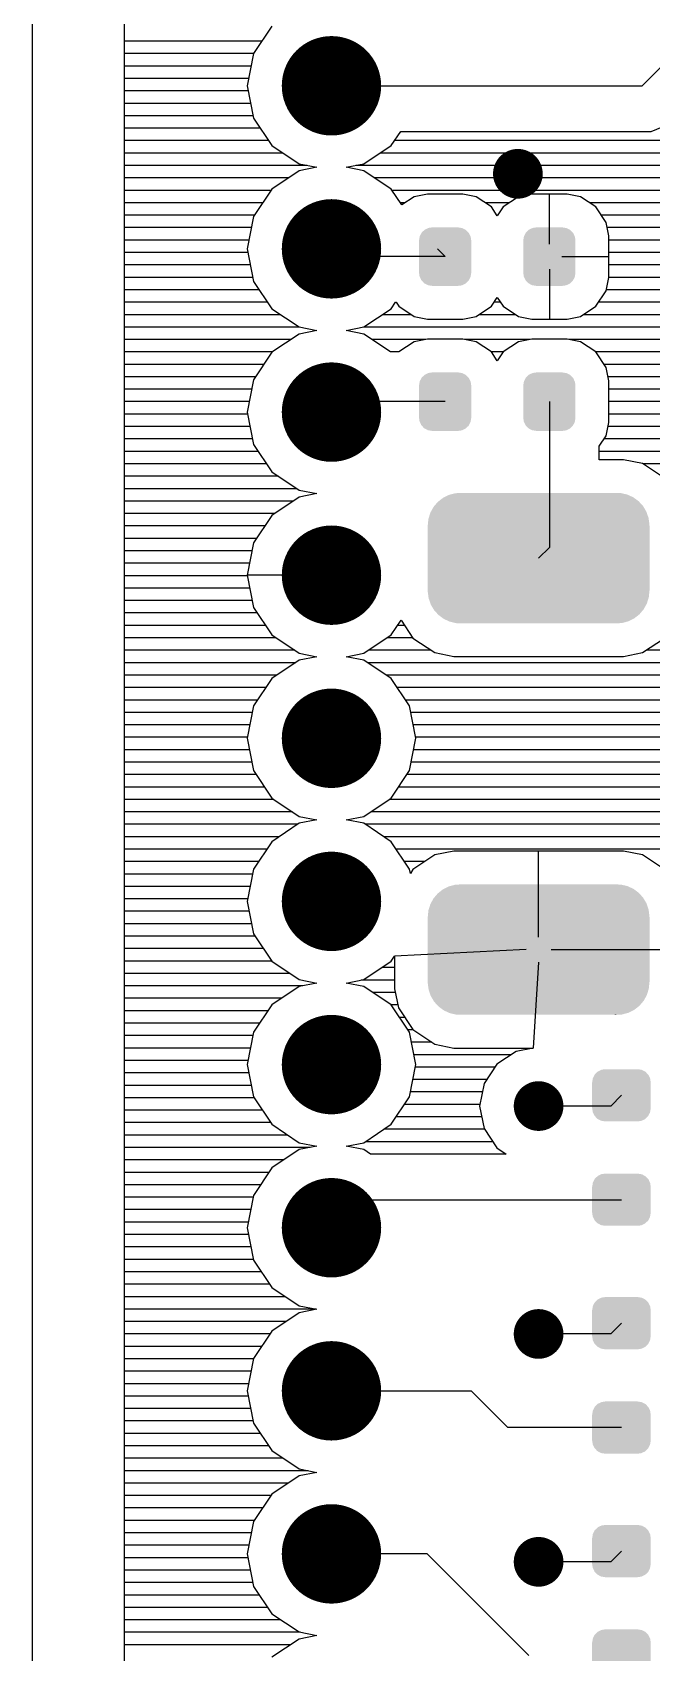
# Model space of a CAD drawing. Extents: x 295 to 953, y 10 to 290.
# Drawn here: x 522.5 to 543.4, y 192.8 to 247.4 of the extents above; entities that cross this region are included whole.
import ezdxf

# ---------------------------------------------------------------- set-up
doc = ezdxf.new("R2010")
doc.units = 0
doc.header["$LTSCALE"] = 5
doc.header["$MEASUREMENT"] = 0
doc.layers.get('0').update_dxf_attribs({"linetype": 'CONTINUOUS', "lineweight": 25})
doc.layers.add('DV-DPO-A6_BOT', color=7, linetype='CONTINUOUS')

msp = doc.modelspace()

# ---------------------------------------------------------------- linework, layer by layer
for points, const_width in [([(533.402, 245.614, -1), (531.726, 245.614, -1)], 1.676), ([(532.773, 245.614, -1), (532.354, 245.614, -1)], 0.419), ([(532.773, 245.614, -1), (532.354, 245.614, -1)], 0.419), ([(539.269, 242.647, -1), (538.431, 242.647, -1)], 0.838), ([(533.402, 240.116, -1), (531.726, 240.116, -1)], 1.676), ([(533.402, 234.612, -1), (531.726, 234.612, -1)], 1.676), ([(533.402, 229.113, -1), (531.726, 229.113, -1)], 1.676), ([(533.402, 223.614, -1), (531.726, 223.614, -1)], 1.676), ([(533.402, 218.116, -1), (531.726, 218.116, -1)], 1.676), ([(533.402, 212.612, -1), (531.726, 212.612, -1)], 1.676), ([(539.968, 211.215, -1), (539.13, 211.215, -1)], 0.838), ([(533.402, 207.113, -1), (531.726, 207.113, -1)], 1.676), ([(539.968, 203.531, -1), (539.13, 203.531, -1)], 0.838), ([(533.402, 201.614, -1), (531.726, 201.614, -1)], 1.676), ([(532.773, 201.614, -1), (532.354, 201.614, -1)], 0.419), ([(532.773, 201.614, -1), (532.354, 201.614, -1)], 0.419), ([(533.402, 196.116, -1), (531.726, 196.116, -1)], 1.676), ([(539.968, 195.848, -1), (539.13, 195.848, -1)], 0.838), ([(532.773, 196.116, -1), (532.354, 196.116, -1)], 0.419), ([(532.773, 196.116, -1), (532.354, 196.116, -1)], 0.419)]:
    msp.add_lwpolyline(points, format="xyb", close=True, dxfattribs=dict(const_width=const_width))
for points in [[(537.277, 240.404), (537.259, 240.526), (535.517, 240.404), (535.538, 240.526)], [(537.277, 240.401), (537.277, 240.404), (535.517, 240.401), (535.517, 240.404)], [(537.277, 239.305), (537.277, 240.401), (535.517, 239.305), (535.517, 240.401)], [(537.259, 240.526), (537.252, 240.541), (535.538, 240.526), (535.541, 240.541)], [(537.252, 240.541), (537.198, 240.652), (535.541, 240.541), (535.599, 240.652)], [(537.198, 240.652), (537.186, 240.664), (535.599, 240.652), (535.606, 240.664)], [(537.186, 240.664), (537.1, 240.752), (535.606, 240.664), (535.697, 240.752)], [(537.1, 240.752), (537.083, 240.761), (535.697, 240.752), (535.707, 240.761)], [(537.083, 240.761), (536.977, 240.816), (535.707, 240.761), (535.823, 240.816)], [(536.977, 240.816), (536.948, 240.821), (535.823, 240.816), (535.833, 240.821)], [(536.948, 240.821), (536.839, 240.839), (535.833, 240.821), (535.956, 240.839)], [(536.839, 240.839), (536.839, 240.842), (535.956, 240.839), (535.956, 240.842)], [(540.792, 240.404), (540.774, 240.526), (539.032, 240.404), (539.053, 240.526)], [(540.792, 240.401), (540.792, 240.404), (539.032, 240.401), (539.032, 240.404)], [(540.792, 239.305), (540.792, 240.401), (539.032, 239.305), (539.032, 240.401)], [(540.774, 240.526), (540.766, 240.541), (539.053, 240.526), (539.055, 240.541)], [(540.766, 240.541), (540.713, 240.652), (539.055, 240.541), (539.114, 240.652)], [(540.713, 240.652), (540.7, 240.664), (539.114, 240.652), (539.121, 240.664)], [(540.7, 240.664), (540.615, 240.752), (539.121, 240.664), (539.212, 240.752)], [(540.615, 240.752), (540.598, 240.761), (539.212, 240.752), (539.222, 240.761)], [(540.598, 240.761), (540.491, 240.816), (539.222, 240.761), (539.338, 240.816)], [(540.491, 240.816), (540.463, 240.821), (539.338, 240.816), (539.348, 240.821)], [(540.463, 240.821), (540.354, 240.839), (539.348, 240.821), (539.471, 240.839)], [(540.354, 240.839), (540.354, 240.842), (539.471, 240.839), (539.471, 240.842)], [(537.277, 239.303), (537.277, 239.305), (535.517, 239.303), (535.517, 239.305)], [(537.257, 239.18), (537.277, 239.303), (535.536, 239.18), (535.517, 239.303)], [(540.792, 239.303), (540.792, 239.305), (539.032, 239.303), (539.032, 239.305)], [(540.771, 239.18), (540.792, 239.303), (539.051, 239.18), (539.032, 239.303)], [(537.254, 239.165), (537.257, 239.18), (535.543, 239.165), (535.536, 239.18)], [(537.195, 239.054), (537.254, 239.165), (535.597, 239.054), (535.543, 239.165)], [(537.189, 239.042), (537.195, 239.054), (535.609, 239.042), (535.597, 239.054)], [(537.097, 238.954), (537.189, 239.042), (535.694, 238.954), (535.609, 239.042)], [(537.088, 238.945), (537.097, 238.954), (535.712, 238.945), (535.694, 238.954)], [(536.971, 238.89), (537.088, 238.945), (535.818, 238.89), (535.712, 238.945)], [(536.962, 238.885), (536.971, 238.89), (535.847, 238.885), (535.818, 238.89)], [(536.839, 238.868), (536.962, 238.885), (535.956, 238.868), (535.847, 238.885)], [(536.839, 238.864), (536.839, 238.868), (535.956, 238.864), (535.956, 238.868)], [(540.769, 239.165), (540.771, 239.18), (539.058, 239.165), (539.051, 239.18)], [(540.71, 239.054), (540.769, 239.165), (539.112, 239.054), (539.058, 239.165)], [(540.703, 239.042), (540.71, 239.054), (539.124, 239.042), (539.112, 239.054)], [(540.612, 238.954), (540.703, 239.042), (539.209, 238.954), (539.124, 239.042)], [(540.603, 238.945), (540.612, 238.954), (539.226, 238.945), (539.209, 238.954)], [(540.486, 238.89), (540.603, 238.945), (539.333, 238.89), (539.226, 238.945)], [(540.477, 238.885), (540.486, 238.89), (539.362, 238.885), (539.333, 238.89)], [(540.354, 238.868), (540.477, 238.885), (539.471, 238.868), (539.362, 238.885)], [(540.354, 238.864), (540.354, 238.868), (539.471, 238.864), (539.471, 238.868)], [(537.277, 235.514), (537.259, 235.637), (535.517, 235.514), (535.538, 235.637)], [(537.277, 235.511), (537.277, 235.514), (535.517, 235.511), (535.517, 235.514)], [(537.277, 234.416), (537.277, 235.511), (535.517, 234.416), (535.517, 235.511)], [(537.259, 235.637), (537.252, 235.652), (535.538, 235.637), (535.541, 235.652)], [(537.252, 235.652), (537.198, 235.762), (535.541, 235.652), (535.599, 235.762)], [(537.198, 235.762), (537.186, 235.775), (535.599, 235.762), (535.606, 235.775)], [(537.186, 235.775), (537.1, 235.862), (535.606, 235.775), (535.697, 235.862)], [(537.1, 235.862), (537.083, 235.871), (535.697, 235.862), (535.707, 235.871)], [(537.083, 235.871), (536.977, 235.927), (535.707, 235.871), (535.823, 235.927)], [(536.977, 235.927), (536.948, 235.931), (535.823, 235.927), (535.833, 235.931)], [(536.948, 235.931), (536.839, 235.949), (535.833, 235.931), (535.956, 235.949)], [(536.839, 235.949), (536.839, 235.953), (535.956, 235.949), (535.956, 235.953)], [(540.792, 235.514), (540.774, 235.637), (539.032, 235.514), (539.053, 235.637)], [(540.792, 235.511), (540.792, 235.514), (539.032, 235.511), (539.032, 235.514)], [(540.792, 234.416), (540.792, 235.511), (539.032, 234.416), (539.032, 235.511)], [(540.774, 235.637), (540.766, 235.652), (539.053, 235.637), (539.055, 235.652)], [(540.766, 235.652), (540.713, 235.762), (539.055, 235.652), (539.114, 235.762)], [(540.713, 235.762), (540.7, 235.775), (539.114, 235.762), (539.121, 235.775)], [(540.7, 235.775), (540.615, 235.862), (539.121, 235.775), (539.212, 235.862)], [(540.615, 235.862), (540.598, 235.871), (539.212, 235.862), (539.222, 235.871)], [(540.598, 235.871), (540.491, 235.927), (539.222, 235.871), (539.338, 235.927)], [(540.491, 235.927), (540.463, 235.931), (539.338, 235.927), (539.348, 235.931)], [(540.463, 235.931), (540.354, 235.949), (539.348, 235.931), (539.471, 235.949)], [(540.354, 235.949), (540.354, 235.953), (539.471, 235.949), (539.471, 235.953)], [(537.277, 234.413), (537.277, 234.416), (535.517, 234.413), (535.517, 234.416)], [(537.257, 234.29), (537.277, 234.413), (535.536, 234.29), (535.517, 234.413)], [(540.792, 234.413), (540.792, 234.416), (539.032, 234.413), (539.032, 234.416)], [(540.771, 234.29), (540.792, 234.413), (539.051, 234.29), (539.032, 234.413)], [(537.254, 234.276), (537.257, 234.29), (535.543, 234.276), (535.536, 234.29)], [(537.195, 234.165), (537.254, 234.276), (535.597, 234.165), (535.543, 234.276)], [(537.189, 234.152), (537.195, 234.165), (535.609, 234.152), (535.597, 234.165)], [(537.097, 234.065), (537.189, 234.152), (535.694, 234.065), (535.609, 234.152)], [(537.088, 234.056), (537.097, 234.065), (535.712, 234.056), (535.694, 234.065)], [(536.971, 234), (537.088, 234.056), (535.818, 234), (535.712, 234.056)], [(536.962, 233.996), (536.971, 234), (535.847, 233.996), (535.818, 234)], [(536.839, 233.978), (536.962, 233.996), (535.956, 233.978), (535.847, 233.996)], [(536.839, 233.975), (536.839, 233.978), (535.956, 233.975), (535.956, 233.978)], [(540.769, 234.276), (540.771, 234.29), (539.058, 234.276), (539.051, 234.29)], [(540.71, 234.165), (540.769, 234.276), (539.112, 234.165), (539.058, 234.276)], [(540.703, 234.152), (540.71, 234.165), (539.124, 234.152), (539.112, 234.165)], [(540.612, 234.065), (540.703, 234.152), (539.209, 234.065), (539.124, 234.152)], [(540.603, 234.056), (540.612, 234.065), (539.226, 234.056), (539.209, 234.065)], [(540.486, 234), (540.603, 234.056), (539.333, 234), (539.226, 234.056)], [(540.477, 233.996), (540.486, 234), (539.362, 233.996), (539.333, 234)], [(540.354, 233.978), (540.477, 233.996), (539.471, 233.978), (539.362, 233.996)], [(540.354, 233.975), (540.354, 233.978), (539.471, 233.975), (539.471, 233.978)], [(542.925, 231.606), (542.769, 231.72), (536.178, 231.606), (536.324, 231.72)], [(542.769, 231.72), (542.746, 231.737), (536.324, 231.72), (536.358, 231.737)], [(542.746, 231.737), (542.569, 231.819), (536.358, 231.737), (536.522, 231.819)], [(542.569, 231.819), (542.545, 231.83), (536.522, 231.819), (536.563, 231.83)], [(542.545, 231.83), (542.349, 231.876), (536.563, 231.83), (536.736, 231.876)], [(542.349, 231.876), (542.33, 231.881), (536.736, 231.876), (536.815, 231.881)], [(542.33, 231.881), (542.108, 231.887), (536.815, 231.881), (536.927, 231.887)], [(536.99, 231.887), (536.958, 231.889), (536.927, 231.887), (536.958, 231.889)], [(543.258, 231.041), (543.196, 231.221), (535.843, 231.041), (535.899, 231.221)], [(543.196, 231.221), (543.186, 231.251), (535.899, 231.221), (535.915, 231.251)], [(543.186, 231.251), (543.089, 231.415), (535.915, 231.251), (536.006, 231.415)], [(543.089, 231.415), (543.073, 231.442), (536.006, 231.415), (536.028, 231.442)], [(543.073, 231.442), (542.945, 231.584), (536.028, 231.442), (536.149, 231.584)], [(542.945, 231.584), (542.925, 231.606), (536.149, 231.584), (536.178, 231.606)], [(543.29, 228.59), (543.29, 230.787), (535.808, 228.59), (535.808, 230.787)], [(543.287, 230.789), (543.287, 230.822), (535.811, 230.789), (535.814, 230.822)], [(543.287, 230.787), (543.287, 230.789), (535.811, 230.787), (535.811, 230.789)], [(543.287, 230.822), (543.262, 231.01), (535.814, 230.822), (535.833, 231.01)], [(543.262, 231.01), (543.258, 231.041), (535.833, 231.01), (535.843, 231.041)], [(543.287, 228.588), (543.287, 228.59), (535.811, 228.588), (535.811, 228.59)], [(543.284, 228.556), (543.287, 228.588), (535.811, 228.556), (535.811, 228.588)], [(543.265, 228.367), (543.284, 228.556), (535.836, 228.367), (535.811, 228.556)], [(543.255, 228.336), (543.265, 228.367), (535.84, 228.336), (535.836, 228.367)], [(543.199, 228.156), (543.255, 228.336), (535.902, 228.156), (535.84, 228.336)], [(543.183, 228.126), (543.199, 228.156), (535.912, 228.126), (535.902, 228.156)], [(543.092, 227.962), (543.183, 228.126), (536.009, 227.962), (535.912, 228.126)], [(543.07, 227.936), (543.092, 227.962), (536.024, 227.936), (536.009, 227.962)], [(542.948, 227.793), (543.07, 227.936), (536.153, 227.793), (536.024, 227.936)], [(542.92, 227.771), (542.948, 227.793), (536.173, 227.771), (536.153, 227.793)], [(542.774, 227.657), (542.92, 227.771), (536.329, 227.657), (536.173, 227.771)], [(542.74, 227.64), (542.774, 227.657), (536.351, 227.64), (536.329, 227.657)], [(542.575, 227.558), (542.74, 227.64), (536.529, 227.558), (536.351, 227.64)], [(542.534, 227.547), (542.575, 227.558), (536.553, 227.547), (536.529, 227.558)], [(542.361, 227.501), (542.534, 227.547), (536.749, 227.501), (536.553, 227.547)], [(542.282, 227.496), (542.361, 227.501), (536.768, 227.496), (536.749, 227.501)], [(542.171, 227.49), (542.282, 227.496), (536.99, 227.49), (536.768, 227.496)], [(542.14, 227.488), (542.171, 227.49), (542.14, 227.488), (542.108, 227.49)], [(542.925, 218.407), (542.769, 218.522), (536.178, 218.407), (536.324, 218.522)], [(542.769, 218.522), (542.746, 218.538), (536.324, 218.522), (536.358, 218.538)], [(542.746, 218.538), (542.569, 218.62), (536.358, 218.538), (536.522, 218.62)], [(542.569, 218.62), (542.545, 218.631), (536.522, 218.62), (536.563, 218.631)], [(542.545, 218.631), (542.349, 218.677), (536.563, 218.631), (536.736, 218.677)], [(542.349, 218.677), (542.33, 218.682), (536.736, 218.677), (536.815, 218.682)], [(542.33, 218.682), (542.108, 218.689), (536.815, 218.682), (536.927, 218.689)], [(536.99, 218.689), (536.958, 218.69), (536.927, 218.689), (536.958, 218.69)], [(543.258, 217.842), (543.196, 218.022), (535.843, 217.842), (535.899, 218.022)], [(543.196, 218.022), (543.186, 218.052), (535.899, 218.022), (535.915, 218.052)], [(543.186, 218.052), (543.089, 218.216), (535.915, 218.052), (536.006, 218.216)], [(543.089, 218.216), (543.073, 218.243), (536.006, 218.216), (536.028, 218.243)], [(543.073, 218.243), (542.945, 218.385), (536.028, 218.243), (536.149, 218.385)], [(542.945, 218.385), (542.925, 218.407), (536.149, 218.385), (536.178, 218.407)], [(543.29, 215.392), (543.29, 217.588), (535.808, 215.392), (535.808, 217.588)], [(543.287, 217.591), (543.287, 217.623), (535.811, 217.591), (535.814, 217.623)], [(543.287, 217.588), (543.287, 217.591), (535.811, 217.588), (535.811, 217.591)], [(543.287, 217.623), (543.262, 217.811), (535.814, 217.623), (535.833, 217.811)], [(543.262, 217.811), (543.258, 217.842), (535.833, 217.811), (535.843, 217.842)], [(543.287, 215.389), (543.287, 215.392), (535.811, 215.389), (535.811, 215.392)], [(543.284, 215.357), (543.287, 215.389), (535.811, 215.357), (535.811, 215.389)], [(543.265, 215.168), (543.284, 215.357), (535.836, 215.168), (535.811, 215.357)], [(543.255, 215.137), (543.265, 215.168), (535.84, 215.137), (535.836, 215.168)], [(543.199, 214.957), (543.255, 215.137), (535.902, 214.957), (535.84, 215.137)], [(543.183, 214.927), (543.199, 214.957), (535.912, 214.927), (535.902, 214.957)], [(543.092, 214.763), (543.183, 214.927), (536.009, 214.763), (535.912, 214.927)], [(543.07, 214.737), (543.092, 214.763), (536.024, 214.737), (536.009, 214.763)], [(542.948, 214.594), (543.07, 214.737), (536.153, 214.594), (536.024, 214.737)], [(542.92, 214.572), (542.948, 214.594), (536.173, 214.572), (536.153, 214.594)], [(542.774, 214.458), (542.92, 214.572), (536.329, 214.458), (536.173, 214.572)], [(542.74, 214.441), (542.774, 214.458), (536.351, 214.441), (536.329, 214.458)], [(542.575, 214.359), (542.74, 214.441), (536.529, 214.359), (536.351, 214.441)], [(542.534, 214.348), (542.575, 214.359), (536.553, 214.348), (536.529, 214.359)], [(542.361, 214.302), (542.534, 214.348), (536.749, 214.302), (536.553, 214.348)], [(542.282, 214.297), (542.361, 214.302), (536.768, 214.297), (536.749, 214.302)], [(542.171, 214.291), (542.282, 214.297), (536.99, 214.291), (536.768, 214.297)], [(542.14, 214.289), (542.171, 214.291), (542.14, 214.289), (542.108, 214.291)], [(543.332, 211.136), (543.332, 212.019), (541.354, 211.136), (541.354, 212.019)], [(543.329, 212.019), (543.311, 212.143), (541.357, 212.019), (541.377, 212.143)], [(543.311, 212.143), (543.305, 212.157), (541.377, 212.143), (541.379, 212.157)], [(543.305, 212.157), (543.251, 212.269), (541.379, 212.157), (541.437, 212.269)], [(543.251, 212.269), (543.24, 212.281), (541.437, 212.269), (541.443, 212.281)], [(543.24, 212.281), (543.154, 212.37), (541.443, 212.281), (541.534, 212.37)], [(543.154, 212.37), (543.138, 212.378), (541.534, 212.37), (541.543, 212.378)], [(543.138, 212.378), (543.031, 212.435), (541.543, 212.378), (541.66, 212.435)], [(543.031, 212.435), (543.004, 212.439), (541.66, 212.435), (541.669, 212.439)], [(543.004, 212.439), (542.893, 212.458), (541.669, 212.439), (541.792, 212.458)], [(543.309, 211.013), (543.329, 211.136), (541.374, 211.013), (541.357, 211.136)], [(543.307, 210.999), (543.309, 211.013), (541.381, 210.999), (541.374, 211.013)], [(543.249, 210.887), (543.307, 210.999), (541.435, 210.887), (541.381, 210.999)], [(543.243, 210.875), (543.249, 210.887), (541.446, 210.875), (541.435, 210.887)], [(543.151, 210.786), (543.243, 210.875), (541.531, 210.786), (541.446, 210.875)], [(543.143, 210.777), (543.151, 210.786), (541.548, 210.777), (541.531, 210.786)], [(543.026, 210.721), (543.143, 210.777), (541.655, 210.721), (541.548, 210.777)], [(543.017, 210.716), (543.026, 210.721), (541.681, 210.716), (541.655, 210.721)], [(542.893, 210.698), (543.017, 210.716), (541.792, 210.698), (541.681, 210.716)], [(543.305, 208.637), (543.251, 208.749), (541.379, 208.637), (541.437, 208.749)], [(543.251, 208.749), (543.24, 208.761), (541.437, 208.749), (541.443, 208.761)], [(543.24, 208.761), (543.154, 208.849), (541.443, 208.761), (541.534, 208.849)], [(543.154, 208.849), (543.138, 208.858), (541.534, 208.849), (541.543, 208.858)], [(543.138, 208.858), (543.031, 208.914), (541.543, 208.858), (541.66, 208.914)], [(543.031, 208.914), (543.004, 208.919), (541.66, 208.914), (541.669, 208.919)], [(543.004, 208.919), (542.893, 208.937), (541.669, 208.919), (541.792, 208.937)], [(543.332, 207.616), (543.332, 208.499), (541.354, 207.616), (541.354, 208.499)], [(543.329, 208.499), (543.311, 208.623), (541.357, 208.499), (541.377, 208.623)], [(543.311, 208.623), (543.305, 208.637), (541.377, 208.623), (541.379, 208.637)], [(543.309, 207.492), (543.329, 207.616), (541.374, 207.492), (541.357, 207.616)], [(543.307, 207.478), (543.309, 207.492), (541.381, 207.478), (541.374, 207.492)], [(543.249, 207.366), (543.307, 207.478), (541.435, 207.366), (541.381, 207.478)], [(543.243, 207.354), (543.249, 207.366), (541.446, 207.354), (541.435, 207.366)], [(543.151, 207.266), (543.243, 207.354), (541.531, 207.266), (541.446, 207.354)], [(543.143, 207.257), (543.151, 207.266), (541.548, 207.257), (541.531, 207.266)], [(543.026, 207.2), (543.143, 207.257), (541.655, 207.2), (541.548, 207.257)], [(543.017, 207.196), (543.026, 207.2), (541.681, 207.196), (541.655, 207.2)], [(542.893, 207.177), (543.017, 207.196), (541.792, 207.177), (541.681, 207.196)], [(543.332, 203.453), (543.332, 204.336), (541.354, 203.453), (541.354, 204.336)], [(543.329, 204.336), (543.311, 204.46), (541.357, 204.336), (541.377, 204.46)], [(543.311, 204.46), (543.305, 204.474), (541.377, 204.46), (541.379, 204.474)], [(543.305, 204.474), (543.251, 204.586), (541.379, 204.474), (541.437, 204.586)], [(543.251, 204.586), (543.24, 204.597), (541.437, 204.586), (541.443, 204.597)], [(543.24, 204.597), (543.154, 204.686), (541.443, 204.597), (541.534, 204.686)], [(543.154, 204.686), (543.138, 204.695), (541.534, 204.686), (541.543, 204.695)], [(543.138, 204.695), (543.031, 204.751), (541.543, 204.695), (541.66, 204.751)], [(543.031, 204.751), (543.004, 204.756), (541.66, 204.751), (541.669, 204.756)], [(543.004, 204.756), (542.893, 204.774), (541.669, 204.756), (541.792, 204.774)], [(543.309, 203.329), (543.329, 203.453), (541.374, 203.329), (541.357, 203.453)], [(543.307, 203.315), (543.309, 203.329), (541.381, 203.315), (541.374, 203.329)], [(543.249, 203.203), (543.307, 203.315), (541.435, 203.203), (541.381, 203.315)], [(543.243, 203.191), (543.249, 203.203), (541.446, 203.191), (541.435, 203.203)], [(543.151, 203.102), (543.243, 203.191), (541.531, 203.102), (541.446, 203.191)], [(543.143, 203.094), (543.151, 203.102), (541.548, 203.094), (541.531, 203.102)], [(543.026, 203.037), (543.143, 203.094), (541.655, 203.037), (541.548, 203.094)], [(543.017, 203.033), (543.026, 203.037), (541.681, 203.033), (541.655, 203.037)], [(542.893, 203.014), (543.017, 203.033), (541.792, 203.014), (541.681, 203.033)], [(543.305, 200.953), (543.251, 201.065), (541.379, 200.953), (541.437, 201.065)], [(543.251, 201.065), (543.24, 201.077), (541.437, 201.065), (541.443, 201.077)], [(543.24, 201.077), (543.154, 201.166), (541.443, 201.077), (541.534, 201.166)], [(543.154, 201.166), (543.138, 201.174), (541.534, 201.166), (541.543, 201.174)], [(543.138, 201.174), (543.031, 201.231), (541.543, 201.174), (541.66, 201.231)], [(543.031, 201.231), (543.004, 201.235), (541.66, 201.231), (541.669, 201.235)], [(543.004, 201.235), (542.893, 201.254), (541.669, 201.235), (541.792, 201.254)], [(543.332, 199.932), (543.332, 200.815), (541.354, 199.932), (541.354, 200.815)], [(543.329, 200.815), (543.311, 200.939), (541.357, 200.815), (541.377, 200.939)], [(543.311, 200.939), (543.305, 200.953), (541.377, 200.939), (541.379, 200.953)], [(543.309, 199.809), (543.329, 199.932), (541.374, 199.809), (541.357, 199.932)], [(543.307, 199.795), (543.309, 199.809), (541.381, 199.795), (541.374, 199.809)], [(543.249, 199.683), (543.307, 199.795), (541.435, 199.683), (541.381, 199.795)], [(543.243, 199.671), (543.249, 199.683), (541.446, 199.671), (541.435, 199.683)], [(543.151, 199.582), (543.243, 199.671), (541.531, 199.582), (541.446, 199.671)], [(543.143, 199.573), (543.151, 199.582), (541.548, 199.573), (541.531, 199.582)], [(543.026, 199.517), (543.143, 199.573), (541.655, 199.517), (541.548, 199.573)], [(543.017, 199.512), (543.026, 199.517), (541.681, 199.512), (541.655, 199.517)], [(542.893, 199.494), (543.017, 199.512), (541.792, 199.494), (541.681, 199.512)], [(543.332, 195.769), (543.332, 196.652), (541.354, 195.769), (541.354, 196.652)], [(543.329, 196.652), (543.311, 196.776), (541.357, 196.652), (541.377, 196.776)], [(543.311, 196.776), (543.305, 196.79), (541.377, 196.776), (541.379, 196.79)], [(543.305, 196.79), (543.251, 196.902), (541.379, 196.79), (541.437, 196.902)], [(543.251, 196.902), (543.24, 196.914), (541.437, 196.902), (541.443, 196.914)], [(543.24, 196.914), (543.154, 197.003), (541.443, 196.914), (541.534, 197.003)], [(543.154, 197.003), (543.138, 197.011), (541.534, 197.003), (541.543, 197.011)], [(543.138, 197.011), (543.031, 197.068), (541.543, 197.011), (541.66, 197.068)], [(543.031, 197.068), (543.004, 197.072), (541.66, 197.068), (541.669, 197.072)], [(543.004, 197.072), (542.893, 197.091), (541.669, 197.072), (541.792, 197.091)], [(543.309, 195.646), (543.329, 195.769), (541.374, 195.646), (541.357, 195.769)], [(543.307, 195.632), (543.309, 195.646), (541.381, 195.632), (541.374, 195.646)], [(543.249, 195.52), (543.307, 195.632), (541.435, 195.52), (541.381, 195.632)], [(543.243, 195.508), (543.249, 195.52), (541.446, 195.508), (541.435, 195.52)], [(543.151, 195.419), (543.243, 195.508), (541.531, 195.419), (541.446, 195.508)], [(543.143, 195.41), (543.151, 195.419), (541.548, 195.41), (541.531, 195.419)], [(543.026, 195.354), (543.143, 195.41), (541.655, 195.354), (541.548, 195.41)], [(543.017, 195.349), (543.026, 195.354), (541.681, 195.349), (541.655, 195.354)], [(542.893, 195.331), (543.017, 195.349), (541.792, 195.331), (541.681, 195.349)], [(543.305, 193.27), (543.251, 193.382), (541.379, 193.27), (541.437, 193.382)], [(543.251, 193.382), (543.24, 193.394), (541.437, 193.382), (541.443, 193.394)], [(543.24, 193.394), (543.154, 193.482), (541.443, 193.394), (541.534, 193.482)], [(543.154, 193.482), (543.138, 193.491), (541.534, 193.482), (541.543, 193.491)], [(543.138, 193.491), (543.031, 193.547), (541.543, 193.491), (541.66, 193.547)], [(543.031, 193.547), (543.004, 193.552), (541.66, 193.547), (541.669, 193.552)], [(543.004, 193.552), (542.893, 193.57), (541.669, 193.552), (541.792, 193.57)], [(543.332, 192.249), (543.332, 193.132), (541.354, 192.249), (541.354, 193.132)], [(543.329, 193.132), (543.311, 193.256), (541.357, 193.132), (541.377, 193.256)], [(543.311, 193.256), (543.305, 193.27), (541.377, 193.256), (541.379, 193.27)]]:
    msp.add_solid(points)
at = {"layer": 'DV-DPO-A6_BOT'}
for p, q in [((522.478, 75.599), (522.478, 271.397)), ((525.579, 214.009), (525.584, 251.152)), ((543.041, 245.614), (546.534, 249.107)), ((530.552, 247.626), (529.938, 246.704)), ((530.211, 247.118), (525.584, 247.118)), ((529.932, 246.698), (525.584, 246.698)), ((529.938, 246.704), (529.72, 245.614)), ((529.848, 246.279), (525.584, 246.279)), ((529.77, 245.86), (525.584, 245.86)), ((529.753, 245.441), (525.584, 245.441)), ((529.72, 245.614), (529.938, 244.525)), ((532.564, 245.614), (543.041, 245.614)), ((532.569, 245.614), (532.564, 245.614)), ((529.837, 245.022), (525.584, 245.022)), ((529.921, 244.603), (525.584, 244.603)), ((530.161, 244.184), (525.584, 244.184)), ((529.938, 244.525), (530.552, 243.597)), ((543.349, 244.078), (543.913, 244.312)), ((530.44, 243.765), (525.584, 243.765)), ((534.581, 243.597), (534.9, 244.078)), ((569.746, 243.765), (534.693, 243.765)), ((534.9, 244.078), (543.349, 244.078)), ((530.927, 243.346), (525.584, 243.346)), ((530.552, 243.597), (531.474, 242.982)), ((533.659, 242.982), (534.581, 243.597)), ((569.746, 243.346), (534.207, 243.346)), ((531.748, 242.927), (525.584, 242.927)), ((531.474, 242.748), (530.552, 242.127)), ((531.474, 242.982), (532.072, 242.865)), ((532.072, 242.865), (531.474, 242.748)), ((533.061, 242.865), (533.659, 242.982)), ((533.659, 242.748), (533.061, 242.865)), ((569.746, 242.927), (533.385, 242.927)), ((534.581, 242.127), (533.659, 242.748)), ((531.122, 242.507), (525.584, 242.507)), ((530.53, 242.088), (525.584, 242.088)), ((530.552, 242.127), (529.938, 241.205)), ((569.746, 242.507), (534.011, 242.507)), ((534.933, 241.597), (534.581, 242.127)), ((569.746, 242.088), (534.604, 242.088)), ((530.245, 241.669), (525.584, 241.669)), ((535.045, 241.669), (534.889, 241.669)), ((535.347, 241.87), (534.933, 241.597)), ((535.799, 241.96), (535.347, 241.87)), ((536.99, 241.96), (535.799, 241.96)), ((537.442, 241.87), (536.99, 241.96)), ((537.956, 241.53), (537.442, 241.87)), ((538.565, 241.669), (537.744, 241.669)), ((538.152, 241.233), (537.956, 241.53)), ((538.353, 241.53), (538.152, 241.233)), ((538.867, 241.87), (538.353, 241.53)), ((539.32, 241.96), (538.867, 241.87)), ((540.51, 241.96), (539.32, 241.96)), ((539.912, 240.272), (539.912, 241.96)), ((540.963, 241.87), (540.51, 241.96)), ((541.477, 241.53), (540.963, 241.87)), ((569.746, 241.669), (541.264, 241.669)), ((541.823, 241.01), (541.477, 241.53)), ((529.965, 241.25), (525.584, 241.25)), ((529.938, 241.205), (529.72, 240.116)), ((538.169, 241.25), (538.141, 241.25)), ((569.746, 241.25), (541.661, 241.25)), ((541.913, 240.557), (541.823, 241.01)), ((529.859, 240.831), (525.584, 240.831)), ((529.775, 240.412), (525.584, 240.412)), ((569.746, 240.831), (541.857, 240.831)), ((541.913, 239.149), (541.913, 240.557)), ((569.746, 240.412), (541.913, 240.412)), ((529.742, 239.993), (525.584, 239.993)), ((529.72, 240.116), (529.938, 239.02)), ((532.827, 239.853), (532.564, 240.116)), ((536.397, 239.853), (532.827, 239.853)), ((536.397, 239.853), (536.135, 240.116)), ((540.331, 239.853), (541.913, 239.853)), ((569.746, 239.993), (541.913, 239.993)), ((529.826, 239.574), (525.584, 239.574)), ((539.912, 239.434), (539.912, 237.746)), ((552.826, 239.574), (541.913, 239.574)), ((529.91, 239.155), (525.584, 239.155)), ((530.128, 238.736), (525.584, 238.736)), ((529.938, 239.02), (530.552, 238.098)), ((541.823, 238.696), (541.913, 239.149)), ((549.775, 238.736), (541.829, 238.736)), ((550.719, 239.155), (541.913, 239.155)), ((530.407, 238.316), (525.584, 238.316)), ((534.581, 238.098), (534.726, 238.316)), ((534.726, 238.316), (534.743, 238.316)), ((534.743, 238.316), (534.833, 238.182)), ((534.833, 238.182), (535.347, 237.836)), ((537.442, 237.836), (537.956, 238.182)), ((537.956, 238.182), (538.152, 238.478)), ((538.258, 238.316), (538.051, 238.316)), ((538.152, 238.478), (538.353, 238.182)), ((538.353, 238.182), (538.867, 237.836)), ((540.963, 237.836), (541.477, 238.182)), ((541.477, 238.182), (541.823, 238.696)), ((549.149, 238.316), (541.566, 238.316)), ((530.854, 237.897), (525.584, 237.897)), ((530.552, 238.098), (531.474, 237.484)), ((533.659, 237.484), (534.581, 238.098)), ((535.257, 237.897), (534.279, 237.897)), ((535.347, 237.836), (535.799, 237.746)), ((535.799, 237.746), (536.99, 237.746)), ((536.99, 237.746), (537.442, 237.836)), ((538.778, 237.897), (537.532, 237.897)), ((538.867, 237.836), (539.32, 237.746)), ((539.32, 237.746), (540.51, 237.746)), ((540.51, 237.746), (540.963, 237.836)), ((548.518, 237.897), (541.052, 237.897)), ((531.485, 237.478), (525.584, 237.478)), ((531.474, 237.244), (530.552, 236.629)), ((531.474, 237.484), (532.072, 237.361)), ((532.072, 237.361), (531.474, 237.244)), ((533.061, 237.361), (533.659, 237.484)), ((533.659, 237.244), (533.061, 237.361)), ((547.892, 237.478), (533.648, 237.478)), ((534.559, 236.64), (533.659, 237.244)), ((531.2, 237.059), (525.584, 237.059)), ((530.575, 236.64), (525.584, 236.64)), ((530.552, 236.629), (529.938, 235.701)), ((535.738, 237.059), (533.933, 237.059)), ((534.838, 236.64), (534.559, 236.64)), ((534.838, 236.64), (534.559, 236.64)), ((535.347, 236.981), (534.838, 236.64)), ((535.799, 237.07), (535.347, 236.981)), ((536.99, 237.07), (535.799, 237.07)), ((537.442, 236.981), (536.99, 237.07)), ((539.258, 237.059), (537.051, 237.059)), ((537.956, 236.64), (537.442, 236.981)), ((538.359, 236.64), (537.951, 236.64)), ((538.152, 236.344), (537.956, 236.64)), ((538.353, 236.64), (538.152, 236.344)), ((538.867, 236.981), (538.353, 236.64)), ((539.32, 237.07), (538.867, 236.981)), ((540.51, 237.07), (539.32, 237.07)), ((540.963, 236.981), (540.51, 237.07)), ((547.517, 237.059), (540.571, 237.059)), ((541.477, 236.64), (540.963, 236.981)), ((547.232, 236.64), (541.471, 236.64)), ((541.823, 236.12), (541.477, 236.64)), ((530.284, 236.221), (525.584, 236.221)), ((546.953, 236.221), (541.756, 236.221)), ((541.913, 235.668), (541.823, 236.12)), ((529.999, 235.802), (525.584, 235.802)), ((529.938, 235.701), (529.72, 234.612)), ((546.674, 235.802), (541.885, 235.802)), ((541.913, 234.26), (541.913, 235.668)), ((529.87, 235.383), (525.584, 235.383)), ((529.787, 234.964), (525.584, 234.964)), ((532.916, 234.964), (532.564, 234.612)), ((536.397, 234.964), (532.916, 234.964)), ((539.912, 234.964), (539.912, 230.052)), ((546.394, 235.383), (541.913, 235.383)), ((546.115, 234.964), (541.913, 234.964)), ((529.731, 234.545), (525.584, 234.545)), ((529.72, 234.612), (529.938, 233.522)), ((545.958, 234.545), (541.913, 234.545)), ((529.815, 234.125), (525.584, 234.125)), ((541.589, 233.46), (541.823, 233.807)), ((541.823, 233.807), (541.913, 234.26)), ((545.875, 234.125), (541.885, 234.125)), ((529.898, 233.706), (525.584, 233.706)), ((530.094, 233.287), (525.584, 233.287)), ((529.938, 233.522), (530.552, 232.6)), ((541.589, 233.008), (541.589, 233.46)), ((545.707, 233.287), (541.589, 233.287)), ((545.791, 233.706), (541.756, 233.706)), ((530.373, 232.868), (525.584, 232.868)), ((542.41, 233.008), (541.589, 233.008)), ((543.058, 232.879), (542.41, 233.008)), ((543.79, 232.388), (543.058, 232.879)), ((545.623, 232.868), (543.069, 232.868)), ((530.776, 232.449), (525.584, 232.449)), ((530.552, 232.6), (531.474, 231.98)), ((531.402, 232.03), (525.584, 232.03)), ((531.474, 231.745), (530.552, 231.13)), ((531.474, 231.98), (532.072, 231.862)), ((532.072, 231.862), (531.474, 231.745)), ((531.279, 231.611), (525.584, 231.611)), ((530.653, 231.192), (525.584, 231.192)), ((530.552, 231.13), (529.938, 230.203)), ((530.318, 230.773), (525.584, 230.773)), ((530.038, 230.354), (525.584, 230.354)), ((529.938, 230.203), (529.72, 229.113)), ((539.912, 230.052), (539.549, 229.689)), ((529.882, 229.934), (525.584, 229.934)), ((529.798, 229.515), (525.584, 229.515)), ((529.72, 229.096), (525.584, 229.096)), ((531.575, 229.113), (529.72, 229.113)), ((529.72, 229.113), (529.938, 228.023)), ((529.803, 228.677), (525.584, 228.677)), ((529.887, 228.258), (525.584, 228.258)), ((530.055, 227.839), (525.584, 227.839)), ((529.938, 228.023), (530.552, 227.101)), ((530.334, 227.42), (525.584, 227.42)), ((534.581, 227.101), (534.911, 227.593)), ((535.028, 227.42), (534.799, 227.42)), ((534.911, 227.593), (535.313, 226.99)), ((530.698, 227.001), (525.584, 227.001)), ((530.552, 227.101), (531.474, 226.481)), ((533.659, 226.481), (534.581, 227.101)), ((535.308, 227.001), (534.436, 227.001)), ((535.313, 226.99), (536.045, 226.503)), ((543.058, 226.503), (543.79, 226.99)), ((531.323, 226.582), (525.584, 226.582)), ((531.357, 226.163), (525.584, 226.163)), ((531.474, 226.246), (530.552, 225.626)), ((531.474, 226.481), (532.072, 226.364)), ((532.072, 226.364), (531.474, 226.246)), ((533.061, 226.364), (533.659, 226.481)), ((533.659, 226.246), (533.061, 226.364)), ((534.581, 225.626), (533.659, 226.246)), ((547.819, 226.163), (533.776, 226.163)), ((535.922, 226.582), (533.81, 226.582)), ((536.045, 226.503), (536.693, 226.375)), ((536.693, 226.375), (542.41, 226.375)), ((542.41, 226.375), (543.058, 226.503)), ((547.484, 226.582), (543.181, 226.582)), ((530.725, 225.743), (525.584, 225.743)), ((530.552, 225.626), (529.938, 224.704)), ((548.445, 225.743), (534.408, 225.743)), ((535.196, 224.704), (534.581, 225.626)), ((530.351, 225.324), (525.584, 225.324)), ((549.071, 225.324), (534.782, 225.324)), ((530.072, 224.905), (525.584, 224.905)), ((529.938, 224.704), (529.72, 223.614)), ((549.702, 224.905), (535.062, 224.905)), ((535.414, 223.614), (535.196, 224.704)), ((529.893, 224.486), (525.584, 224.486)), ((529.809, 224.067), (525.584, 224.067)), ((550.468, 224.486), (535.241, 224.486)), ((552.575, 224.067), (535.324, 224.067)), ((529.725, 223.648), (525.584, 223.648)), ((529.72, 223.614), (529.938, 222.525)), ((535.196, 222.525), (535.414, 223.614)), ((591.372, 223.648), (535.408, 223.648)), ((529.792, 223.229), (525.584, 223.229)), ((591.886, 223.229), (535.341, 223.229)), ((529.876, 222.81), (525.584, 222.81)), ((530.021, 222.391), (525.584, 222.391)), ((529.938, 222.525), (530.552, 221.597)), ((534.581, 221.597), (535.196, 222.525)), ((592.618, 222.391), (535.112, 222.391)), ((592.199, 222.81), (535.257, 222.81)), ((530.301, 221.972), (525.584, 221.972)), ((593.037, 221.972), (534.833, 221.972)), ((530.619, 221.552), (525.584, 221.552)), ((530.552, 221.597), (531.474, 220.982)), ((533.659, 220.982), (534.581, 221.597)), ((593.456, 221.552), (534.514, 221.552)), ((531.245, 221.133), (525.584, 221.133)), ((531.435, 220.714), (525.584, 220.714)), ((531.474, 220.748), (530.552, 220.127)), ((531.474, 220.982), (532.072, 220.865)), ((532.072, 220.865), (531.474, 220.748)), ((533.061, 220.865), (533.659, 220.982)), ((533.659, 220.748), (533.061, 220.865)), ((534.581, 220.127), (533.659, 220.748)), ((594.596, 220.714), (533.698, 220.714)), ((593.875, 221.133), (533.888, 221.133)), ((530.804, 220.295), (525.584, 220.295)), ((618.742, 220.295), (534.33, 220.295)), ((530.385, 219.876), (525.584, 219.876)), ((530.552, 220.127), (529.938, 219.205)), ((535.196, 219.205), (534.581, 220.127)), ((619.161, 219.876), (534.749, 219.876)), ((536.045, 219.68), (535.313, 219.189)), ((536.693, 219.809), (536.045, 219.68)), ((542.41, 219.809), (536.693, 219.809)), ((539.549, 216.909), (539.549, 219.809)), ((543.058, 219.68), (542.41, 219.809)), ((543.79, 219.189), (543.058, 219.68)), ((530.105, 219.457), (525.584, 219.457)), ((529.938, 219.205), (529.72, 218.116)), ((535.716, 219.457), (535.028, 219.457)), ((535.229, 219.06), (535.196, 219.205)), ((535.313, 219.189), (535.229, 219.06)), ((529.904, 219.038), (525.584, 219.038)), ((529.82, 218.619), (525.584, 218.619)), ((529.736, 218.2), (525.584, 218.2)), ((529.72, 218.116), (529.938, 217.021)), ((529.781, 217.781), (525.584, 217.781)), ((529.865, 217.361), (525.584, 217.361)), ((529.988, 216.942), (525.584, 216.942)), ((529.938, 217.021), (530.552, 216.099)), ((530.267, 216.523), (525.584, 216.523)), ((539.13, 216.49), (534.693, 216.266)), ((539.968, 216.49), (544.41, 216.49)), ((530.547, 216.104), (525.584, 216.104)), ((530.552, 216.099), (531.474, 215.484)), ((533.659, 215.484), (534.581, 216.099)), ((534.693, 215.881), (534.257, 215.881)), ((534.581, 216.099), (534.693, 216.266)), ((534.693, 216.266), (534.693, 215.171)), ((539.549, 216.071), (539.364, 213.17)), ((531.167, 215.685), (525.584, 215.685)), ((531.586, 215.266), (525.584, 215.266)), ((531.474, 215.244), (530.552, 214.629)), ((531.474, 215.484), (532.072, 215.361)), ((532.072, 215.361), (531.474, 215.244)), ((533.061, 215.361), (533.659, 215.484)), ((533.659, 215.244), (533.061, 215.361)), ((534.693, 215.461), (533.564, 215.461)), ((534.581, 214.629), (533.659, 215.244)), ((530.882, 214.847), (525.584, 214.847)), ((534.721, 215.042), (533.955, 215.042)), ((534.693, 215.171), (534.821, 214.523)), ((530.418, 214.428), (525.584, 214.428)), ((530.552, 214.629), (529.938, 213.701)), ((535.196, 213.701), (534.581, 214.629)), ((534.805, 214.623), (534.581, 214.623)), ((534.821, 214.523), (535.313, 213.791)), ((535.034, 214.204), (534.861, 214.204)), ((530.139, 214.009), (525.579, 214.009)), ((525.579, 160.805), (525.579, 214.009)), ((529.915, 213.59), (525.579, 213.59)), ((529.938, 213.701), (529.72, 212.612)), ((535.319, 213.785), (535.146, 213.785)), ((535.414, 212.612), (535.196, 213.701)), ((535.313, 213.791), (536.045, 213.305)), ((529.831, 213.17), (525.579, 213.17)), ((535.95, 213.366), (535.263, 213.366)), ((536.045, 213.305), (536.693, 213.17)), ((536.693, 213.17), (539.364, 213.17)), ((538.789, 213.059), (538.141, 212.628)), ((539.364, 213.17), (538.789, 213.059)), ((529.748, 212.751), (525.579, 212.751)), ((529.72, 212.612), (529.938, 211.522)), ((535.196, 211.522), (535.414, 212.612)), ((538.627, 212.947), (535.347, 212.947)), ((538.079, 212.528), (535.397, 212.528)), ((538.141, 212.628), (537.71, 211.98)), ((529.775, 212.332), (525.579, 212.332)), ((537.794, 212.109), (535.313, 212.109)), ((537.71, 211.98), (537.56, 211.215)), ((529.859, 211.913), (525.579, 211.913)), ((529.954, 211.494), (525.579, 211.494)), ((529.938, 211.522), (530.552, 210.6)), ((534.581, 210.6), (535.196, 211.522)), ((537.655, 211.69), (535.229, 211.69)), ((542.343, 211.578), (541.985, 211.215)), ((530.234, 211.075), (525.579, 211.075)), ((537.571, 211.27), (535.028, 211.27)), ((537.56, 211.215), (537.71, 210.455)), ((540.247, 211.215), (539.549, 211.215)), ((541.985, 211.215), (540.247, 211.215)), ((530.513, 210.656), (525.579, 210.656)), ((530.552, 210.6), (531.474, 209.98)), ((533.659, 209.98), (534.581, 210.6)), ((537.722, 210.432), (534.335, 210.432)), ((537.632, 210.851), (534.749, 210.851)), ((537.71, 210.455), (538.141, 209.806)), ((531.094, 210.237), (525.579, 210.237)), ((531.849, 209.818), (525.579, 209.818)), ((531.474, 209.98), (532.072, 209.862)), ((532.072, 209.862), (531.474, 209.745)), ((533.061, 209.862), (533.659, 209.98)), ((533.659, 209.745), (533.061, 209.862)), ((538.001, 210.013), (533.709, 210.013)), ((538.141, 209.806), (538.454, 209.594)), ((530.96, 209.399), (525.579, 209.399)), ((531.474, 209.745), (530.552, 209.13)), ((533.883, 209.594), (533.659, 209.745)), ((538.454, 209.594), (533.883, 209.594)), ((538.454, 209.594), (533.883, 209.594)), ((530.452, 208.979), (525.579, 208.979)), ((530.552, 209.13), (529.938, 208.203)), ((530.172, 208.56), (525.579, 208.56)), ((529.921, 208.141), (525.579, 208.141)), ((529.938, 208.203), (529.72, 207.113)), ((529.837, 207.722), (525.579, 207.722)), ((533.514, 208.057), (532.564, 207.113)), ((533.514, 208.057), (542.343, 208.057)), ((529.759, 207.303), (525.579, 207.303)), ((529.72, 207.113), (529.938, 206.023)), ((529.764, 206.884), (525.579, 206.884)), ((529.848, 206.465), (525.579, 206.465)), ((529.932, 206.046), (525.579, 206.046)), ((529.938, 206.023), (530.552, 205.101)), ((530.2, 205.627), (525.579, 205.627)), ((530.48, 205.208), (525.579, 205.208)), ((530.552, 205.101), (531.474, 204.481)), ((531.016, 204.788), (525.579, 204.788)), ((532.033, 204.369), (525.579, 204.369)), ((531.474, 204.481), (532.072, 204.364)), ((532.072, 204.364), (531.474, 204.246)), ((531.038, 203.95), (525.579, 203.95)), ((531.474, 204.246), (530.552, 203.626)), ((542.343, 203.894), (541.985, 203.531)), ((530.491, 203.531), (525.579, 203.531)), ((530.552, 203.626), (529.938, 202.704)), ((540.247, 203.531), (539.549, 203.531)), ((541.985, 203.531), (540.247, 203.531)), ((530.211, 203.112), (525.579, 203.112)), ((529.932, 202.693), (525.579, 202.693)), ((529.938, 202.704), (529.72, 201.614)), ((529.848, 202.274), (525.579, 202.274)), ((529.764, 201.855), (525.579, 201.855)), ((529.72, 201.614), (529.938, 200.525)), ((532.564, 201.614), (537.28, 201.614)), ((537.28, 201.614), (538.515, 200.374)), ((529.753, 201.436), (525.579, 201.436)), ((529.837, 201.017), (525.579, 201.017)), ((529.921, 200.597), (525.579, 200.597)), ((529.938, 200.525), (530.552, 199.597)), ((530.167, 200.178), (525.579, 200.178)), ((542.343, 200.374), (538.515, 200.374)), ((530.446, 199.759), (525.579, 199.759)), ((530.552, 199.597), (531.474, 198.982)), ((530.938, 199.34), (525.579, 199.34)), ((531.776, 198.921), (525.579, 198.921)), ((531.474, 198.982), (532.072, 198.865)), ((532.072, 198.865), (531.474, 198.748)), ((531.117, 198.502), (525.579, 198.502)), ((531.474, 198.748), (530.552, 198.128)), ((530.524, 198.083), (525.579, 198.083)), ((530.552, 198.128), (529.938, 197.205)), ((530.245, 197.664), (525.579, 197.664)), ((529.965, 197.245), (525.579, 197.245)), ((529.938, 197.205), (529.72, 196.116)), ((529.859, 196.826), (525.579, 196.826)), ((529.775, 196.406), (525.579, 196.406)), ((529.72, 196.116), (529.938, 195.021)), ((535.794, 196.116), (532.564, 196.116)), ((535.794, 196.116), (539.214, 192.69)), ((542.343, 196.211), (541.985, 195.848)), ((529.742, 195.987), (525.579, 195.987)), ((529.826, 195.568), (525.579, 195.568)), ((540.247, 195.848), (539.549, 195.848)), ((541.985, 195.848), (540.247, 195.848)), ((529.91, 195.149), (525.579, 195.149)), ((529.938, 195.021), (530.552, 194.099)), ((530.128, 194.73), (525.579, 194.73)), ((530.407, 194.311), (525.579, 194.311)), ((530.552, 194.099), (531.474, 193.484)), ((530.86, 193.892), (525.579, 193.892)), ((531.513, 193.473), (525.579, 193.473)), ((531.474, 193.484), (532.072, 193.361)), ((531.189, 193.054), (525.579, 193.054)), ((531.474, 193.244), (530.552, 192.629)), ((532.072, 193.361), (531.474, 193.244))]:
    msp.add_line(p, q, dxfattribs=at)

doc.saveas('drawing.dxf')
